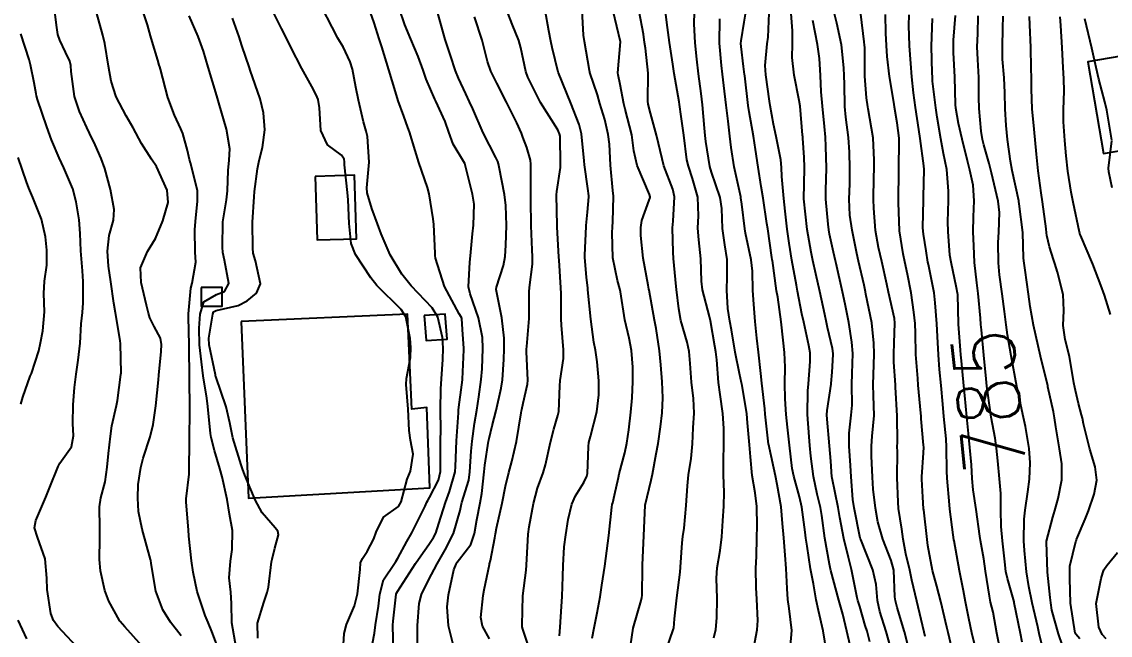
# Model space of a CAD drawing. Header units: metres. Extents: x 318500 to 325275, y 7408834 to 7428799.
# Drawn here: x 323266 to 323336.6, y 7421304.6 to 7421344.4 of the extents above; entities that cross this region are included whole.
import ezdxf
from ezdxf.enums import TextEntityAlignment as Align

# ---------------------------------------------------------------- set-up
doc = ezdxf.new("R2010")
doc.units = ezdxf.units.M
doc.header["$MEASUREMENT"] = 0
for name, color, linetype in [('Cotas', 45, 'Continuous'), ('Curvas de Nivel 1m', 11, 'Continuous'), ('Curvas de Nivel 5m', 15, 'Continuous'), ('Edificações', 30, 'Continuous'), ('Vias Primárias', 230, 'Continuous')]:
    doc.layers.add(name, color=color, linetype=linetype)
doc.styles.add('Style-STANDARD', font='STANDARD.shx')

msp = doc.modelspace()

# ---------------------------------------------------------------- linework, layer by layer
at = {"layer": 'Curvas de Nivel 1m', "flags": 128}
for points, elevation in [([(323274.141, 7421303.441), (323272.665, 7421305.107), (323272.354, 7421305.46), (323272.341, 7421305.481), (323272.321, 7421305.519), (323271.626, 7421306.77), (323271.37, 7421307.48), (323271.091, 7421308.75), (323271.017, 7421309.484), (323271.034, 7421310.839), (323271.03, 7421311.484), (323271.006, 7421312.892), (323271.095, 7421313.483), (323271.394, 7421314.522), (323271.519, 7421315.479), (323271.591, 7421316.351), (323271.728, 7421317.478), (323271.817, 7421318.146), (323272.117, 7421319.474), (323272.186, 7421319.792), (323272.407, 7421321.471), (323272.416, 7421321.587), (323272.381, 7421323.472), (323272.36, 7421323.674), (323272.043, 7421325.475), (323271.952, 7421326.114), (323271.754, 7421327.479), (323271.602, 7421328.504), (323271.526, 7421329.481), (323271.64, 7421330.49), (323271.924, 7421331.477), (323271.97, 7421332.177), (323271.72, 7421333.48), (323271.358, 7421334.836), (323271.132, 7421335.486), (323270.729, 7421336.371), (323270.369, 7421337.128), (323270.202, 7421337.498), (323269.725, 7421338.536), (323269.387, 7421339.511), (323269.175, 7421341.133), (323269.147, 7421341.515), (323269.084, 7421341.797), (323268.809, 7421342.387), (323268.441, 7421343.152), (323268.319, 7421343.528), (323268.23, 7421344.128), (323268.052, 7421345.532)], 757), ([(323278.845, 7421303.382), (323278.311, 7421304.82), (323278.074, 7421305.392), (323277.879, 7421305.84), (323277.357, 7421307.4), (323277.094, 7421308.667), (323276.989, 7421309.404), (323276.806, 7421310.994), (323276.779, 7421311.406), (323276.638, 7421313.188), (323276.642, 7421313.408), (323276.828, 7421315.022), (323276.841, 7421315.406), (323276.854, 7421317.027), (323276.856, 7421317.406), (323276.88, 7421319.023), (323276.883, 7421319.406), (323276.859, 7421321.072), (323276.855, 7421321.407), (323276.835, 7421323.128), (323276.828, 7421323.407), (323276.797, 7421325.188), (323276.796, 7421325.408), (323276.941, 7421327.07), (323277.035, 7421327.406), (323277.272, 7421328.762), (323277.216, 7421329.404), (323277.203, 7421330.856), (323277.234, 7421331.404), (323277.371, 7421332.712), (323277.371, 7421333.403), (323276.917, 7421335.208), (323276.858, 7421335.409), (323276.726, 7421335.997), (323276.424, 7421337.101), (323276.297, 7421337.417), (323275.877, 7421338.299), (323275.452, 7421339.43), (323274.964, 7421341.271), (323274.922, 7421341.438), (323274.896, 7421341.533), (323274.804, 7421341.852), (323274.434, 7421343.063), (323274.326, 7421343.447), (323274.13, 7421344.151), (323273.703, 7421345.457)], 759), ([(323276.307, 7421304.532), (323275.628, 7421305.42), (323275.116, 7421306.216), (323274.679, 7421307.435), (323274.367, 7421309.218), (323274.336, 7421309.441), (323274.328, 7421309.484), (323273.779, 7421311.449), (323273.548, 7421312.59), (323273.496, 7421313.454), (323273.533, 7421314.354), (323273.691, 7421315.451), (323273.856, 7421316.052), (323274.3, 7421317.443), (323274.488, 7421318.225), (323274.673, 7421319.437), (323274.839, 7421321.121), (323274.864, 7421321.435), (323275.022, 7421322.964), (323275.045, 7421323.433), (323274.967, 7421323.837), (323274.572, 7421324.594), (323274.287, 7421325.155), (323274.193, 7421325.446), (323274.061, 7421325.974), (323273.72, 7421327.453), (323273.685, 7421328.393), (323274.133, 7421329.448), (323274.649, 7421330.292), (323275.135, 7421331.433), (323275.467, 7421332.639), (323275.413, 7421333.429), (323274.713, 7421334.972), (323274.393, 7421335.445), (323273.73, 7421336.455), (323273.19, 7421337.463), (323272.752, 7421338.245), (323272.087, 7421339.477), (323271.773, 7421340.492), (323271.606, 7421341.482), (323271.365, 7421342.934), (323271.238, 7421343.486), (323270.841, 7421344.877)], 758), ([(323286.809, 7421303.272), (323286.894, 7421304.689), (323287.05, 7421305.269), (323287.552, 7421306.481), (323287.759, 7421307.259), (323287.933, 7421308.826), (323287.951, 7421309.256), (323288.076, 7421309.553), (323288.381, 7421309.991), (323288.809, 7421310.831), (323288.963, 7421311.244), (323289.431, 7421312.218), (323290.417, 7421312.914), (323290.579, 7421313.228), (323290.971, 7421314.693), (323291.203, 7421315.219), (323291.367, 7421316.316), (323291.186, 7421317.219), (323291.101, 7421317.836), (323291.031, 7421319.222), (323290.916, 7421320.832), (323290.928, 7421321.224), (323291.183, 7421322.588), (323291.216, 7421323.22), (323291.164, 7421323.82), (323290.898, 7421325.225), (323290.587, 7421325.684), (323289.004, 7421327.246), (323288.617, 7421327.738), (323287.628, 7421329.265), (323287.342, 7421329.965), (323287.214, 7421331.272), (323287.158, 7421332.798), (323287.11, 7421333.274), (323286.919, 7421335.075), (323286.911, 7421335.277), (323286.89, 7421335.445), (323286.724, 7421335.697), (323285.802, 7421336.366), (323285.382, 7421337.3), (323285.298, 7421338.766), (323285.203, 7421339.304), (323285.082, 7421339.612), (323284.783, 7421340.164), (323284.139, 7421341.317), (323283.439, 7421342.699), (323283.122, 7421343.327), (323282.829, 7421343.923), (323282.109, 7421345.341)], 762), ([(323288.57, 7421303.247), (323288.848, 7421304.709), (323288.926, 7421305.244), (323289.118, 7421306.456), (323289.213, 7421307.241), (323289.438, 7421308.155), (323290.154, 7421309.232), (323290.249, 7421309.354), (323290.375, 7421309.569), (323290.963, 7421310.65), (323291.285, 7421311.217), (323292.148, 7421312.934), (323292.254, 7421313.202), (323292.31, 7421313.314), (323292.424, 7421313.494), (323293.001, 7421314.632), (323293.128, 7421315.19), (323293.135, 7421316.525), (323293.146, 7421317.19), (323293.164, 7421317.867), (323293.144, 7421319.19), (323293.153, 7421320.558), (323293.197, 7421321.19), (323293.294, 7421322.444), (323293.312, 7421323.189), (323293.262, 7421323.885), (323292.958, 7421325.194), (323292.589, 7421325.81), (323291.239, 7421327.221), (323290.621, 7421327.982), (323289.883, 7421329.238), (323289.291, 7421330.606), (323289.054, 7421331.246), (323288.675, 7421332.244), (323288.38, 7421333.255), (323288.36, 7421333.59), (323288.512, 7421335.253), (323288.396, 7421336.915), (323288.316, 7421337.256), (323288.153, 7421337.855), (323287.812, 7421339.264), (323287.635, 7421340.12), (323287.424, 7421341.271), (323287.288, 7421341.756), (323286.815, 7421342.734), (323286.609, 7421343.074), (323286.487, 7421343.285), (323286.113, 7421344.009), (323285.448, 7421345.301)], 763), ([(323290.092, 7421303.433), (323290.053, 7421305.233), (323290.065, 7421305.49), (323290.255, 7421307.231), (323290.274, 7421307.297), (323290.343, 7421307.411), (323291.521, 7421309.213), (323291.857, 7421309.729), (323292.389, 7421310.457), (323292.694, 7421310.897), (323292.837, 7421311.193), (323293.026, 7421311.811), (323293.469, 7421313.184), (323293.722, 7421313.89), (323294.085, 7421315.175), (323294.122, 7421315.507), (323294.182, 7421317.174), (323294.307, 7421318.982), (323294.313, 7421319.173), (323294.321, 7421319.354), (323294.524, 7421320.797), (323294.573, 7421321.126), (323294.576, 7421321.17), (323294.655, 7421323.072), (323294.652, 7421323.169), (323294.572, 7421324.394), (323294.516, 7421325.108), (323294.496, 7421325.171), (323294.356, 7421325.401), (323293.397, 7421327.188), (323292.817, 7421329.018), (323292.798, 7421329.198), (323292.797, 7421329.353), (323292.701, 7421331.199), (323292.666, 7421331.572), (323292.411, 7421333.204), (323292.302, 7421333.6), (323291.74, 7421335.215), (323291.503, 7421335.993), (323291.128, 7421337.224), (323291.023, 7421337.504), (323290.755, 7421338.22), (323290.4, 7421339.234), (323290.214, 7421339.8), (323289.791, 7421341.24), (323289.341, 7421342.719), (323289.17, 7421343.246), (323288.836, 7421344.292), (323288.499, 7421345.255)], 764), ([(323294.109, 7421303.356), (323293.656, 7421305.18), (323293.566, 7421306.416), (323293.65, 7421307.18), (323294.007, 7421308.818), (323294.151, 7421309.173), (323294.23, 7421309.314), (323294.375, 7421309.512), (323295.097, 7421310.456), (323295.344, 7421311.161), (323295.506, 7421312.062), (323295.719, 7421313.157), (323295.826, 7421313.759), (323295.978, 7421315.155), (323296.023, 7421315.588), (323296.262, 7421317.152), (323296.296, 7421317.338), (323296.49, 7421318.157), (323296.751, 7421319.146), (323297.083, 7421320.581), (323297.168, 7421321.14), (323297.247, 7421322.442), (323297.265, 7421323.139), (323297.261, 7421323.834), (323297.115, 7421325.142), (323296.76, 7421326.995), (323296.768, 7421327.148), (323297.232, 7421328.54), (323297.33, 7421329.14), (323297.378, 7421329.87), (323297.43, 7421331.138), (323297.372, 7421332.447), (323297.281, 7421333.141), (323296.94, 7421334.923), (323296.901, 7421335.147), (323296.858, 7421335.284), (323296.724, 7421335.548), (323295.908, 7421337.158), (323295.232, 7421338.696), (323295.027, 7421339.167), (323294.778, 7421339.688), (323294.301, 7421340.686), (323294.113, 7421341.18), (323293.783, 7421342.158), (323293.442, 7421343.191), (323292.908, 7421345.14)], 766), ([(323299.106, 7421303.108), (323298.473, 7421304.962), (323298.429, 7421305.118), (323298.428, 7421305.225), (323298.477, 7421307.118), (323298.689, 7421308.791), (323298.726, 7421309.115), (323298.805, 7421310.703), (323298.826, 7421311.114), (323298.881, 7421311.589), (323299.167, 7421313.109), (323299.432, 7421314.108), (323299.793, 7421315.1), (323299.946, 7421315.609), (323300.278, 7421317.093), (323300.488, 7421317.93), (323300.758, 7421318.827), (323300.809, 7421319.087), (323300.875, 7421320.736), (323300.912, 7421321.086), (323301.124, 7421322.512), (323301.12, 7421323.084), (323300.99, 7421324.672), (323300.973, 7421325.086), (323300.957, 7421326.735), (323300.944, 7421327.087), (323300.837, 7421328.888), (323300.826, 7421329.088), (323300.699, 7421331.05), (323300.698, 7421331.09), (323300.676, 7421332.161), (323300.659, 7421333.09), (323300.66, 7421333.121), (323300.694, 7421333.352), (323300.914, 7421334.891), (323300.921, 7421335.088), (323300.894, 7421336.933), (323300.867, 7421337.089), (323300.744, 7421337.344), (323299.621, 7421339.107), (323298.795, 7421340.764), (323298.674, 7421341.122), (323298.346, 7421342.658), (323298.212, 7421343.129), (323297.78, 7421344.191), (323297.428, 7421345.141)], 768), ([(323300.862, 7421304.535), (323300.893, 7421305.084), (323300.981, 7421306.436), (323301.025, 7421307.083), (323301.074, 7421308.368), (323301.089, 7421309.083), (323301.164, 7421310.306), (323301.265, 7421311.081), (323301.419, 7421312.071), (323301.649, 7421313.078), (323301.903, 7421313.6), (323302.441, 7421314.474), (323302.635, 7421314.879), (323302.674, 7421315.067), (323302.734, 7421316.808), (323302.767, 7421317.066), (323302.875, 7421317.455), (323303.271, 7421319.058), (323303.414, 7421320.159), (323303.407, 7421321.057), (323303.301, 7421322.307), (323303.186, 7421323.061), (323303.082, 7421323.579), (323302.882, 7421325.065), (323302.701, 7421326.976), (323302.692, 7421327.069), (323302.621, 7421327.784), (323302.509, 7421329.071), (323302.505, 7421329.207), (323302.581, 7421331.071), (323302.585, 7421331.147), (323302.674, 7421332.014), (323302.766, 7421332.992), (323302.765, 7421333.069), (323302.697, 7421333.533), (323302.472, 7421335.072), (323302.454, 7421335.341), (323302.288, 7421337.075), (323302.127, 7421337.698), (323301.59, 7421339.082), (323300.799, 7421341.044), (323300.783, 7421341.09), (323300.393, 7421342.673), (323300.296, 7421343.098), (323300.172, 7421343.757), (323299.938, 7421345.104)], 769), ([(323305.462, 7421303.864), (323305.638, 7421305.02), (323306.147, 7421306.822), (323306.198, 7421307.012), (323306.212, 7421307.141), (323306.234, 7421309.012), (323306.24, 7421309.144), (323306.33, 7421311.011), (323306.42, 7421313.01), (323306.816, 7421314.634), (323306.89, 7421315.006), (323307.138, 7421316.335), (323307.26, 7421317.002), (323307.418, 7421318.074), (323307.515, 7421319), (323307.557, 7421319.957), (323307.526, 7421321), (323307.436, 7421322.112), (323307.343, 7421323.002), (323307.128, 7421324.451), (323307.022, 7421325.006), (323306.67, 7421326.948), (323306.662, 7421327.009), (323306.614, 7421327.267), (323306.294, 7421329.015), (323306.136, 7421330.499), (323306.134, 7421331.018), (323306.21, 7421331.474), (323306.687, 7421332.78), (323306.748, 7421332.951), (323306.744, 7421333.009), (323306.692, 7421333.147), (323305.897, 7421335.022), (323305.687, 7421335.983), (323305.542, 7421337.028), (323305.126, 7421338.673), (323305.034, 7421339.036), (323304.789, 7421340.274), (323304.66, 7421340.904), (323304.65, 7421341.042), (323304.82, 7421343.04), (323304.335, 7421345.048)], 771), ([(323307.761, 7421303.533), (323308.263, 7421304.991), (323308.272, 7421305.038), (323308.326, 7421305.625), (323308.472, 7421306.988), (323308.683, 7421308.667), (323308.711, 7421308.985), (323308.809, 7421310.569), (323308.865, 7421310.983), (323308.945, 7421311.521), (323309.083, 7421312.98), (323309.161, 7421314.257), (323309.238, 7421314.978), (323309.402, 7421316.04), (323309.483, 7421316.975), (323309.54, 7421318.024), (323309.592, 7421318.974), (323309.559, 7421319.93), (323309.433, 7421320.976), (323309.335, 7421322.191), (323309.276, 7421322.979), (323309.15, 7421323.566), (323308.731, 7421324.988), (323308.591, 7421325.732), (323308.446, 7421326.992), (323308.424, 7421327.181), (323308.265, 7421328.994), (323308.23, 7421329.408), (323308.196, 7421330.995), (323308.234, 7421331.427), (323308.324, 7421332.994), (323308.202, 7421333.491), (323307.621, 7421335.001), (323307.278, 7421336.461), (323307.162, 7421337.006), (323306.761, 7421338.43), (323306.605, 7421339.012), (323306.585, 7421339.201), (323306.621, 7421341.013), (323306.431, 7421342.631), (323306.382, 7421343.017), (323306.309, 7421343.537), (323306.018, 7421345.022)], 772), ([(323310.861, 7421304.402), (323311.004, 7421304.95), (323311.075, 7421305.696), (323311.078, 7421306.949), (323311.04, 7421308.27), (323311.079, 7421308.949), (323311.278, 7421310.056), (323311.397, 7421310.945), (323311.455, 7421311.989), (323311.513, 7421312.944), (323311.534, 7421313.843), (323311.503, 7421314.944), (323311.509, 7421315.9), (323311.529, 7421316.944), (323311.517, 7421317.971), (323311.461, 7421318.946), (323311.277, 7421320.19), (323311.168, 7421320.95), (323311.067, 7421322.438), (323311.003, 7421322.953), (323310.934, 7421323.324), (323310.647, 7421324.959), (323310.584, 7421325.246), (323310.128, 7421326.967), (323310.064, 7421327.523), (323310.025, 7421328.969), (323309.889, 7421330.208), (323309.843, 7421330.972), (323309.885, 7421331.758), (323309.828, 7421332.973), (323309.496, 7421334.19), (323309.218, 7421334.983), (323309.128, 7421335.388), (323308.931, 7421336.987), (323308.758, 7421338.215), (323308.642, 7421338.991), (323308.615, 7421339.149), (323308.304, 7421340.995), (323308.207, 7421341.595), (323308.003, 7421342.998), (323307.864, 7421343.97), (323307.729, 7421345.001)], 773), ([(323313.456, 7421303.766), (323313.689, 7421304.916), (323313.726, 7421305.516), (323313.664, 7421306.917), (323313.622, 7421307.646), (323313.598, 7421308.918), (323313.629, 7421309.67), (323313.671, 7421310.917), (323313.676, 7421311.649), (323313.664, 7421312.918), (323313.55, 7421313.802), (323313.369, 7421314.921), (323313.251, 7421316.14), (323313.18, 7421316.923), (323313.065, 7421318.354), (323313.002, 7421318.925), (323312.702, 7421320.754), (323312.668, 7421320.929), (323312.539, 7421321.546), (323312.26, 7421322.935), (323312.014, 7421324.378), (323311.913, 7421324.94), (323311.778, 7421325.756), (323311.715, 7421326.943), (323311.747, 7421327.819), (323311.732, 7421328.944), (323311.58, 7421329.877), (323311.431, 7421330.948), (323311.391, 7421332.238), (323311.277, 7421332.951), (323310.715, 7421334.597), (323310.608, 7421334.962), (323310.359, 7421336.588), (323310.313, 7421336.966), (323310.262, 7421337.452), (323310.136, 7421338.97), (323310.052, 7421339.7), (323309.883, 7421340.974), (323309.763, 7421341.929), (323309.65, 7421342.978), (323309.59, 7421344.228), (323309.623, 7421344.978)], 774), ([(323318.29, 7421302.85), (323317.963, 7421304.855), (323317.654, 7421306.181), (323317.512, 7421306.862), (323317.328, 7421307.893), (323317.139, 7421308.868), (323316.921, 7421310.343), (323316.845, 7421310.873), (323316.794, 7421311.264), (323316.58, 7421312.878), (323316.43, 7421313.543), (323316.057, 7421314.886), (323315.958, 7421315.387), (323315.783, 7421316.89), (323315.653, 7421318.054), (323315.565, 7421318.894), (323315.5, 7421319.91), (323315.488, 7421320.896), (323315.497, 7421321.945), (323315.464, 7421322.896), (323315.378, 7421323.708), (323315.235, 7421324.9), (323315.014, 7421326.494), (323314.948, 7421326.905), (323314.673, 7421328.876), (323314.665, 7421328.91), (323314.664, 7421328.933), (323314.642, 7421329.072), (323314.367, 7421330.913), (323314.316, 7421331.263), (323314.073, 7421332.916), (323313.944, 7421333.674), (323313.747, 7421334.92), (323313.58, 7421336.073), (323313.445, 7421336.923), (323313.172, 7421338.518), (323313.108, 7421338.927), (323312.88, 7421340.848), (323312.869, 7421340.929), (323312.805, 7421341.451), (323312.642, 7421342.756), (323312.625, 7421342.933), (323312.636, 7421343.12), (323312.841, 7421344.327), (323312.933, 7421344.855)], 776), ([(323319.866, 7421303.265), (323319.501, 7421304.838), (323319.23, 7421305.942), (323318.99, 7421306.844), (323318.461, 7421308.757), (323318.439, 7421308.849), (323318.375, 7421309.173), (323318.083, 7421310.855), (323317.88, 7421312.324), (323317.791, 7421312.859), (323317.582, 7421313.713), (323317.33, 7421314.867), (323317.165, 7421316.174), (323317.107, 7421316.871), (323317.053, 7421317.439), (323316.957, 7421318.873), (323316.978, 7421320.418), (323317.011, 7421320.873), (323317.114, 7421322.31), (323317.112, 7421322.872), (323317.043, 7421323.351), (323316.702, 7421324.878), (323316.588, 7421325.417), (323316.307, 7421326.885), (323316.239, 7421327.263), (323315.941, 7421328.89), (323315.749, 7421329.992), (323315.627, 7421330.895), (323315.504, 7421332.072), (323315.422, 7421332.899), (323315.289, 7421334.324), (323315.261, 7421334.902), (323315.217, 7421335.394), (323314.922, 7421336.907), (323314.752, 7421337.712), (323314.523, 7421338.912), (323314.474, 7421339.213), (323314.235, 7421340.916), (323314.204, 7421341.518), (323314.339, 7421342.915), (323314.386, 7421343.358), (323314.463, 7421344.916)], 777), ([(323320.997, 7421304.132), (323320.81, 7421304.823), (323320.699, 7421305.198), (323320.336, 7421306.428), (323320.219, 7421306.831), (323320.178, 7421306.996), (323319.795, 7421308.836), (323319.606, 7421309.613), (323319.296, 7421310.841), (323319.05, 7421312.207), (323318.937, 7421312.845), (323318.553, 7421314.745), (323318.536, 7421314.849), (323318.465, 7421315.85), (323318.386, 7421316.851), (323318.228, 7421318.584), (323318.211, 7421318.854), (323318.225, 7421319.133), (323318.485, 7421320.851), (323318.491, 7421320.891), (323318.542, 7421321.625), (323318.623, 7421322.785), (323318.618, 7421322.849), (323318.563, 7421323.154), (323318.253, 7421324.532), (323318.18, 7421324.856), (323318.067, 7421325.379), (323317.742, 7421326.863), (323317.491, 7421328.003), (323317.3, 7421328.87), (323317.182, 7421329.408), (323316.922, 7421330.876), (323316.703, 7421332.866), (323316.76, 7421334.839), (323316.762, 7421334.879), (323316.76, 7421334.919), (323316.727, 7421335.547), (323316.651, 7421336.793), (323316.639, 7421336.882), (323316.619, 7421337.005), (323316.47, 7421338.885), (323316.416, 7421339.244), (323316.079, 7421340.891), (323315.948, 7421342.03), (323315.971, 7421342.893), (323315.967, 7421343.759), (323315.879, 7421344.895)], 778), ([(323324.59, 7421304.493), (323324.519, 7421304.768), (323324.332, 7421305.581), (323324.038, 7421306.775), (323323.726, 7421308.142), (323323.592, 7421308.782), (323323.333, 7421309.839), (323323.149, 7421310.789), (323323.066, 7421311.446), (323322.862, 7421312.793), (323322.823, 7421313.192), (323322.776, 7421314.795), (323322.777, 7421316.494), (323322.776, 7421316.796), (323322.779, 7421317.091), (323322.776, 7421318.796), (323322.662, 7421320.664), (323322.649, 7421320.798), (323322.552, 7421322.277), (323322.54, 7421322.8), (323322.567, 7421323.539), (323322.613, 7421324.8), (323322.585, 7421325.106), (323322.207, 7421326.806), (323322.09, 7421327.335), (323321.761, 7421328.813), (323321.557, 7421329.724), (323321.363, 7421330.819), (323321.245, 7421332.258), (323321.238, 7421332.822), (323321.261, 7421334.273), (323321.269, 7421334.822), (323321.278, 7421335.375), (323321.203, 7421336.823), (323320.881, 7421338.716), (323320.856, 7421338.829), (323320.779, 7421339.426), (323320.674, 7421340.832), (323320.664, 7421342.678), (323320.653, 7421342.833), (323320.617, 7421343.04), (323320.408, 7421344.837)], 781), ([(323326.305, 7421303.724), (323326.069, 7421304.753), (323325.99, 7421305.088), (323325.601, 7421306.757), (323325.341, 7421307.741), (323325.067, 7421308.763), (323324.766, 7421310.394), (323324.719, 7421310.767), (323324.488, 7421312.711), (323324.484, 7421312.769), (323324.437, 7421313.517), (323324.373, 7421314.696), (323324.37, 7421314.771), (323324.373, 7421314.85), (323324.475, 7421316.403), (323324.492, 7421316.757), (323324.481, 7421316.893), (323324.324, 7421318.598), (323324.314, 7421318.773), (323324.302, 7421318.974), (323324.134, 7421320.776), (323324.097, 7421321.216), (323323.985, 7421322.779), (323323.957, 7421324.162), (323323.935, 7421324.78), (323323.857, 7421325.515), (323323.669, 7421326.784), (323323.441, 7421327.974), (323323.267, 7421328.791), (323323.162, 7421329.309), (323322.925, 7421330.796), (323322.848, 7421332.637), (323322.852, 7421332.798), (323322.878, 7421334.638), (323322.883, 7421334.798), (323322.902, 7421336.634), (323322.894, 7421336.798), (323322.755, 7421337.793), (323322.596, 7421338.803), (323322.565, 7421339.011), (323322.271, 7421340.808), (323322.109, 7421342.106), (323322.064, 7421342.811), (323322.027, 7421343.617), (323322.005, 7421344.813)], 782), ([(323328.04, 7421302.978), (323327.615, 7421304.731), (323327.408, 7421305.66), (323327.207, 7421306.737), (323327.07, 7421307.452), (323326.805, 7421308.743), (323326.462, 7421310.686), (323326.452, 7421310.749), (323326.405, 7421311.083), (323326.186, 7421312.752), (323326.156, 7421313.03), (323326.012, 7421314.754), (323325.996, 7421315.215), (323325.973, 7421316.755), (323325.939, 7421317.302), (323325.804, 7421318.757), (323325.727, 7421319.543), (323325.611, 7421320.759), (323325.512, 7421321.794), (323325.442, 7421322.761), (323325.385, 7421323.948), (323325.334, 7421324.762), (323325.23, 7421326.134), (323325.156, 7421326.765), (323324.795, 7421328.611), (323324.762, 7421328.769), (323324.647, 7421329.5), (323324.47, 7421330.585), (323324.448, 7421330.773), (323324.436, 7421331.001), (323324.465, 7421332.782), (323324.467, 7421333.009), (323324.507, 7421334.782), (323324.496, 7421335.009), (323324.264, 7421336.785), (323324.179, 7421337.355), (323323.96, 7421338.788), (323323.833, 7421339.741), (323323.725, 7421340.791), (323323.651, 7421341.635), (323323.558, 7421342.793), (323323.526, 7421344.107), (323323.549, 7421344.793)], 783), ([(323332.3, 7421303.346), (323331.984, 7421304.673), (323331.886, 7421305.115), (323331.531, 7421306.678), (323331.302, 7421307.739), (323331.155, 7421308.682), (323331.018, 7421310.056), (323330.99, 7421310.684), (323331.005, 7421312.1), (323331.063, 7421312.684), (323331.248, 7421313.876), (323331.343, 7421314.681), (323331.389, 7421315.758), (323331.322, 7421316.682), (323331.087, 7421318.099), (323330.964, 7421318.685), (323330.53, 7421320.69), (323330.172, 7421322.696), (323329.934, 7421324.06), (323329.846, 7421324.701), (323329.734, 7421325.562), (323329.569, 7421326.71), (323329.395, 7421327.946), (323329.331, 7421328.713), (323329.327, 7421330.04), (323329.364, 7421330.713), (323329.402, 7421331.989), (323329.312, 7421332.714), (323328.886, 7421334.55), (323328.842, 7421334.719), (323328.724, 7421335.161), (323328.391, 7421336.38), (323328.304, 7421336.727), (323328.212, 7421337.264), (323328.084, 7421338.73), (323328.074, 7421339.437), (323328.073, 7421340.731), (323327.995, 7421341.915), (323327.958, 7421342.733), (323327.992, 7421343.573), (323328.024, 7421344.732)], 786), ([(323333.729, 7421303.218), (323333.232, 7421304.656), (323332.807, 7421306.199), (323332.733, 7421306.664), (323332.697, 7421307.008), (323332.529, 7421308.668), (323332.452, 7421310.616), (323332.455, 7421310.669), (323332.866, 7421312.221), (323332.995, 7421312.662), (323333.218, 7421313.439), (323333.455, 7421314.655), (323333.442, 7421315.679), (323333.296, 7421316.658), (323333.07, 7421318.093), (323332.982, 7421318.663), (323332.903, 7421319.053), (323332.547, 7421320.67), (323332.531, 7421320.744), (323332.062, 7421322.675), (323331.912, 7421323.331), (323331.617, 7421324.68), (323331.4, 7421325.886), (323331.292, 7421326.69), (323331.077, 7421328.25), (323330.999, 7421328.695), (323330.971, 7421329.023), (323330.923, 7421330.696), (323330.688, 7421332.553), (323330.661, 7421332.7), (323330.653, 7421332.738), (323330.236, 7421334.705), (323330.117, 7421335.315), (323329.927, 7421336.708), (323329.836, 7421337.627), (323329.762, 7421338.71), (323329.744, 7421339.752), (323329.699, 7421340.711), (323329.605, 7421341.92), (323329.592, 7421342.712), (323329.623, 7421343.927), (323329.651, 7421344.712)], 787), ([(323334.616, 7421304.336), (323334.35, 7421304.64), (323334.321, 7421304.704), (323334.008, 7421306.645), (323333.963, 7421308.243), (323333.957, 7421308.646), (323333.976, 7421309.046), (323334.362, 7421310.641), (323334.369, 7421310.672), (323334.402, 7421310.772), (323334.961, 7421312.093), (323335.178, 7421312.629), (323335.538, 7421313.721), (323335.711, 7421314.621), (323335.605, 7421315.48), (323335.259, 7421316.628), (323334.855, 7421318.285), (323334.786, 7421318.636), (323334.732, 7421318.858), (323334.52, 7421319.592), (323334.33, 7421320.445), (323334.286, 7421320.644), (323334.232, 7421320.947), (323333.941, 7421322.649), (323333.662, 7421323.74), (323333.534, 7421324.656), (323333.576, 7421325.636), (323333.527, 7421326.656), (323333.176, 7421328.118), (323332.998, 7421328.665), (323332.91, 7421328.933), (323332.651, 7421329.766), (323332.47, 7421330.485), (323332.446, 7421330.673), (323332.423, 7421330.914), (323332.194, 7421332.677), (323332.108, 7421333.269), (323331.922, 7421334.682), (323331.809, 7421335.762), (323331.713, 7421336.685), (323331.604, 7421337.841), (323331.534, 7421338.689), (323331.482, 7421339.997), (323331.478, 7421340.69), (323331.468, 7421341.351), (323331.427, 7421342.691), (323331.374, 7421344.16), (323331.35, 7421344.692)], 788), ([(323281.277, 7421304.373), (323281.271, 7421305.346), (323281.681, 7421306.688), (323281.904, 7421307.337), (323281.985, 7421307.696), (323282.18, 7421309.333), (323282.207, 7421309.498), (323282.383, 7421310.218), (323282.634, 7421311.09), (323282.582, 7421311.328), (323282.402, 7421311.538), (323281.567, 7421312.498), (323281.115, 7421313.35), (323280.444, 7421314.955), (323280.291, 7421315.362), (323280.207, 7421315.611), (323279.659, 7421317.372), (323279.464, 7421318.349), (323279.241, 7421319.379), (323278.566, 7421321.353), (323278.55, 7421321.39), (323278.531, 7421321.464), (323278.135, 7421323.394), (323278.119, 7421323.84), (323278.365, 7421325.392), (323278.422, 7421325.552), (323278.584, 7421325.634), (323280.013, 7421325.945), (323280.593, 7421326.259), (323281.199, 7421326.753), (323281.466, 7421327.347), (323281.133, 7421328.852), (323280.989, 7421329.355), (323280.954, 7421329.666), (323280.95, 7421331.356), (323281.049, 7421332.99), (323281.077, 7421333.354), (323281.259, 7421334.805), (323281.365, 7421335.35), (323281.586, 7421336.205), (323281.752, 7421337.345), (323281.664, 7421338.439), (323281.444, 7421339.35), (323280.798, 7421341.215), (323280.746, 7421341.361), (323280.26, 7421342.814), (323280.074, 7421343.371), (323279.635, 7421344.582)], 761), ([(323296.308, 7421304.333), (323295.854, 7421305.155), (323295.758, 7421305.723), (323295.915, 7421307.154), (323295.977, 7421307.522), (323296.317, 7421309.151), (323296.325, 7421309.196), (323296.374, 7421309.423), (323296.661, 7421310.881), (323296.707, 7421311.145), (323296.773, 7421311.514), (323297.129, 7421313.139), (323297.347, 7421314.226), (323297.567, 7421315.133), (323297.765, 7421315.826), (323298.059, 7421317.126), (323298.371, 7421318.994), (323298.401, 7421319.121), (323298.418, 7421319.204), (323298.508, 7421319.621), (323298.793, 7421320.849), (323298.814, 7421321.116), (323298.727, 7421322.948), (323298.727, 7421323.117), (323298.742, 7421323.298), (323298.886, 7421325.115), (323298.893, 7421326.828), (323298.909, 7421327.116), (323299.108, 7421328.638), (323299.118, 7421329.113), (323299.089, 7421329.558), (323299.018, 7421331.115), (323299.003, 7421332.797), (323299.004, 7421333.115), (323298.991, 7421334.841), (323299, 7421335.116), (323298.979, 7421335.372), (323298.731, 7421336.195), (323298.49, 7421336.876), (323298.391, 7421337.125), (323298.084, 7421337.796), (323297.423, 7421339.14), (323296.788, 7421340.366), (323296.402, 7421341.154), (323296.188, 7421341.775), (323295.835, 7421343.16), (323295.345, 7421344.662)], 767), ([(323322.306, 7421303.893), (323322.049, 7421304.804), (323321.634, 7421306.105), (323321.485, 7421306.813), (323321.395, 7421307.854), (323321.182, 7421308.818), (323320.399, 7421310.774), (323320.378, 7421310.83), (323320.374, 7421310.856), (323319.975, 7421312.834), (323319.888, 7421313.375), (323319.777, 7421314.837), (323319.732, 7421315.567), (323319.654, 7421316.838), (323319.646, 7421317.681), (323319.79, 7421318.837), (323319.847, 7421319.499), (323319.825, 7421320.837), (323319.841, 7421321.536), (323319.88, 7421322.837), (323319.822, 7421323.583), (323319.631, 7421324.839), (323319.401, 7421326.039), (323319.221, 7421326.844), (323318.811, 7421328.674), (323318.773, 7421328.849), (323318.646, 7421329.407), (323318.384, 7421330.58), (323318.333, 7421330.855), (323318.286, 7421331.235), (323318.134, 7421332.858), (323318.128, 7421333.429), (323318.182, 7421334.858), (323318.137, 7421336.262), (323318.107, 7421336.859), (323318.055, 7421337.556), (323317.917, 7421338.869), (323317.841, 7421339.812), (323317.799, 7421340.87), (323317.72, 7421341.962), (323317.595, 7421342.872), (323317.285, 7421344.434)], 779), ([(323329.475, 7421303.53), (323329.24, 7421304.706), (323328.986, 7421306.065), (323328.83, 7421306.713), (323328.746, 7421307.107), (323328.5, 7421308.718), (323328.382, 7421309.526), (323328.181, 7421310.723), (323328.139, 7421310.989), (323327.881, 7421312.728), (323327.701, 7421313.989), (323327.631, 7421314.732), (323327.579, 7421315.617), (323327.489, 7421316.735), (323327.396, 7421317.643), (323327.284, 7421318.738), (323327.154, 7421320.107), (323327.092, 7421320.742), (323326.937, 7421322.362), (323326.902, 7421322.745), (323326.871, 7421323.053), (323326.752, 7421324.747), (323326.695, 7421326.662), (323326.688, 7421326.749), (323326.615, 7421327.108), (323326.265, 7421328.754), (323326.193, 7421329.206), (323326.071, 7421330.756), (323326.059, 7421331.369), (323326.088, 7421332.759), (323326.091, 7421333.367), (323325.978, 7421334.761), (323325.782, 7421335.816), (323325.602, 7421336.767), (323325.365, 7421338.167), (323325.27, 7421338.772), (323325.065, 7421340.507), (323325.049, 7421340.776), (323325.037, 7421341.011), (323325, 7421342.777), (323325.06, 7421344.563)], 784), ([(323336.598, 7421325.374), (323336.207, 7421326.624), (323335.985, 7421327.261), (323335.465, 7421328.632), (323334.659, 7421330.516), (323334.624, 7421330.605), (323334.619, 7421330.641), (323334.6, 7421330.702), (323334.182, 7421332.648), (323334.056, 7421333.293), (323333.837, 7421334.653), (323333.732, 7421335.657), (323333.646, 7421336.656), (323333.557, 7421337.859), (323333.553, 7421338.658), (323333.599, 7421339.846), (323333.579, 7421340.658), (323333.534, 7421341.386), (323333.462, 7421342.66), (323333.39, 7421344.114), (323333.342, 7421344.663)], 789), ([(323269.843, 7421303.497), (323268.314, 7421305.129), (323268.031, 7421305.523), (323267.866, 7421305.983), (323267.627, 7421307.527), (323267.605, 7421308.274), (323267.488, 7421309.529), (323266.993, 7421310.931), (323266.789, 7421311.536), (323266.878, 7421312.009), (323267.524, 7421313.533), (323267.797, 7421314.162), (323268.33, 7421315.522), (323268.368, 7421315.605), (323268.453, 7421315.72), (323269.195, 7421316.783), (323269.324, 7421317.507), (323269.29, 7421318.31), (323269.303, 7421319.508), (323269.4, 7421320.624), (323269.507, 7421321.505), (323269.636, 7421322.411), (323269.753, 7421323.502), (323269.837, 7421324.765), (323269.912, 7421325.5), (323269.96, 7421326.128), (323269.966, 7421327.5), (323269.918, 7421328.203), (323269.807, 7421329.502), (323269.768, 7421330.62), (323269.696, 7421331.504), (323269.501, 7421332.684), (323269.287, 7421333.511), (323268.71, 7421334.883), (323268.394, 7421335.525), (323267.9, 7421336.701), (323267.608, 7421337.537), (323266.997, 7421339.316), (323266.926, 7421339.548), (323266.898, 7421339.674), (323266.778, 7421340.398), (323266.549, 7421341.552), (323266.448, 7421341.9), (323265.916, 7421343.559)], 756), ([(323336.316, 7421304.333), (323336.064, 7421304.614), (323335.849, 7421305.095), (323335.672, 7421306.62), (323336.006, 7421308.255), (323336.113, 7421308.614), (323336.184, 7421308.802), (323336.377, 7421309.094), (323337.05, 7421309.944)], 789)]:
    msp.add_lwpolyline(points, dxfattribs=dict(at, elevation=elevation))
at = {"layer": 'Curvas de Nivel 5m', "flags": 128}
for points, elevation in [([(323279.885, 7421303.777), (323279.607, 7421305.371), (323279.59, 7421306.628), (323279.541, 7421307.372), (323279.433, 7421308.295), (323279.511, 7421309.373), (323279.627, 7421310.126), (323279.641, 7421311.371), (323279.46, 7421312.423), (323279.291, 7421313.377), (323278.974, 7421314.85), (323278.815, 7421315.385), (323278.467, 7421316.54), (323278.256, 7421317.392), (323278.215, 7421317.661), (323278.045, 7421319.395), (323277.969, 7421319.934), (323277.747, 7421321.398), (323277.636, 7421322.307), (323277.505, 7421323.401), (323277.48, 7421324.492), (323277.544, 7421325.4), (323277.794, 7421326.196), (323278.599, 7421326.655), (323279.133, 7421326.851), (323279.411, 7421327.378), (323279.131, 7421328.884), (323279.017, 7421329.384), (323278.986, 7421329.728), (323279.011, 7421331.385), (323279.249, 7421332.814), (323279.319, 7421333.381), (323279.373, 7421334.717), (323279.438, 7421335.379), (323279.47, 7421336.121), (323279.249, 7421337.382), (323278.765, 7421339.086), (323278.672, 7421339.391), (323278.623, 7421339.541), (323278.07, 7421341.397), (323277.759, 7421342.452), (323277.42, 7421343.404), (323276.84, 7421344.738)], 760), ([(323291.654, 7421303.856), (323291.639, 7421305.21), (323291.755, 7421306.629), (323291.909, 7421307.206), (323292.354, 7421308.143), (323292.915, 7421309.192), (323293.452, 7421310.116), (323293.972, 7421311.176), (323294.415, 7421312.669), (323294.507, 7421313.081), (323294.532, 7421313.169), (323294.972, 7421314.634), (323295.051, 7421315.164), (323295.123, 7421316.51), (323295.187, 7421317.163), (323295.344, 7421318.309), (323295.487, 7421319.16), (323295.633, 7421320.039), (323295.786, 7421321.157), (323295.843, 7421321.854), (323295.881, 7421323.157), (323295.856, 7421323.868), (323295.61, 7421325.16), (323295.054, 7421326.715), (323294.945, 7421327.167), (323295.039, 7421328.761), (323295.082, 7421329.166), (323295.212, 7421330.607), (323295.275, 7421331.164), (323295.321, 7421332.523), (323295.211, 7421333.165), (323294.72, 7421335.17), (323293.967, 7421336.416), (323293.683, 7421337.186), (323293.443, 7421337.882), (323292.833, 7421339.199), (323292.816, 7421339.244), (323292.772, 7421339.332), (323292.212, 7421340.629), (323292.015, 7421341.212), (323291.696, 7421342.104), (323291.213, 7421343.224), (323290.834, 7421344.148), (323290.454, 7421345.234)], 765), ([(323302.982, 7421304.388), (323303.118, 7421305.058), (323303.305, 7421306.03), (323303.489, 7421307.053), (323303.595, 7421307.807), (323303.792, 7421309.049), (323303.875, 7421309.55), (323304.06, 7421311.045), (323304.251, 7421312.876), (323304.282, 7421313.042), (323304.31, 7421313.153), (323304.429, 7421313.659), (323304.678, 7421314.806), (323304.734, 7421315.036), (323305.093, 7421316.408), (323305.222, 7421317.029), (323305.349, 7421317.887), (323305.488, 7421319.025), (323305.571, 7421319.968), (323305.622, 7421321.024), (323305.618, 7421321.95), (323305.538, 7421323.025), (323305.384, 7421323.844), (323305.092, 7421325.032), (323304.81, 7421326.834), (323304.77, 7421327.038), (323304.618, 7421327.577), (323304.328, 7421329.045), (323304.283, 7421330.672), (323304.304, 7421331.045), (323304.323, 7421331.387), (323304.353, 7421333.045), (323304.329, 7421333.412), (323304.161, 7421335.048), (323304.092, 7421336.408), (323304.025, 7421337.051), (323303.792, 7421338.017), (323303.484, 7421339.059), (323303.322, 7421339.606), (323302.823, 7421341.07), (323302.819, 7421341.088), (323302.801, 7421341.19), (323302.476, 7421343.073), (323302.426, 7421343.474), (323302.331, 7421345.075)], 770), ([(323323.576, 7421303.506), (323323.242, 7421304.786), (323322.776, 7421306.361), (323322.654, 7421306.795), (323322.622, 7421307.065), (323322.54, 7421308.797), (323322.379, 7421309.423), (323321.825, 7421310.809), (323321.52, 7421311.922), (323321.35, 7421312.816), (323321.211, 7421314.046), (323321.171, 7421314.819), (323321.101, 7421316.19), (323321.097, 7421316.821), (323321.154, 7421317.487), (323321.271, 7421318.818), (323321.237, 7421320.101), (323321.213, 7421320.82), (323321.256, 7421322.113), (323321.269, 7421322.819), (323321.256, 7421323.509), (323321.116, 7421324.822), (323320.743, 7421326.693), (323320.717, 7421326.828), (323320.616, 7421327.262), (323320.265, 7421328.834), (323320.156, 7421329.324), (323319.838, 7421330.838), (323319.704, 7421331.81), (323319.66, 7421332.84), (323319.697, 7421333.848), (323319.704, 7421334.84), (323319.674, 7421335.897), (323319.619, 7421336.841), (323319.445, 7421338.165), (323319.369, 7421338.851), (323319.342, 7421340.302), (323319.329, 7421340.852), (323319.308, 7421341.355), (323319.157, 7421342.855), (323318.841, 7421344.261), (323318.693, 7421344.862)], 780), ([(323330.876, 7421304.12), (323330.769, 7421304.686), (323330.364, 7421306.676), (323330.35, 7421306.73), (323329.917, 7421308.248), (323329.826, 7421308.698), (323329.747, 7421309.332), (323329.589, 7421310.702), (323329.506, 7421311.611), (323329.486, 7421312.704), (323329.491, 7421313.754), (323329.415, 7421314.706), (323329.287, 7421315.888), (323329.215, 7421316.709), (323329.123, 7421317.344), (323328.871, 7421318.714), (323328.821, 7421319.031), (323328.591, 7421320.719), (323328.537, 7421321.207), (323328.392, 7421322.723), (323328.227, 7421324.376), (323328.203, 7421324.726), (323328.176, 7421325.136), (323328.024, 7421326.729), (323327.927, 7421327.424), (323327.787, 7421328.733), (323327.732, 7421329.815), (323327.704, 7421330.734), (323327.716, 7421331.693), (323327.756, 7421332.734), (323327.689, 7421333.751), (323327.487, 7421334.738), (323327.327, 7421335.342), (323326.976, 7421336.746), (323326.755, 7421337.75), (323326.567, 7421338.753), (323326.546, 7421338.981), (323326.509, 7421340.754), (323326.424, 7421342.364), (323326.41, 7421342.756), (323326.429, 7421343.153), (323326.559, 7421344.754)], 785), ([(323315.804, 7421303.381), (323315.942, 7421304.886), (323315.752, 7421306.307), (323315.675, 7421306.89), (323315.632, 7421307.61), (323315.554, 7421308.892), (323315.51, 7421309.766), (323315.407, 7421310.895), (323315.331, 7421311.818), (323315.24, 7421312.898), (323314.991, 7421314.353), (323314.863, 7421314.904), (323314.477, 7421316.69), (323314.434, 7421316.91), (323314.425, 7421316.966), (323314.212, 7421318.913), (323314.176, 7421319.242), (323313.992, 7421320.915), (323313.922, 7421321.533), (323313.774, 7421322.918), (323313.664, 7421323.824), (323313.56, 7421324.92), (323313.475, 7421326.043), (323313.412, 7421326.922), (323313.379, 7421328.172), (323313.297, 7421328.923), (323312.933, 7421330.651), (323312.884, 7421330.928), (323312.684, 7421332.534), (323312.63, 7421332.931), (323312.614, 7421333.008), (323312.199, 7421334.938), (323311.99, 7421336.198), (323311.902, 7421336.943), (323311.796, 7421337.903), (323311.667, 7421338.947), (323311.513, 7421340.225), (323311.431, 7421340.951), (323311.363, 7421341.509), (323311.245, 7421342.954), (323311.252, 7421344.546)], 775), ([(323336.694, 7421336.667), (323336.368, 7421338.624), (323336.233, 7421339.17), (323335.85, 7421340.629), (323335.578, 7421341.866), (323335.392, 7421342.634), (323334.935, 7421344.552)], 790), ([(323336.705, 7421333.592), (323336.494, 7421334.622), (323336.484, 7421334.861), (323336.697, 7421336.62)], 790), ([(323265.908, 7421319.556), (323266.045, 7421320.016), (323266.527, 7421321.372), (323266.578, 7421321.5), (323266.594, 7421321.549), (323267.078, 7421323.016), (323267.198, 7421323.54), (323267.331, 7421324.302), (323267.445, 7421325.537), (323267.408, 7421326.727), (323267.455, 7421327.537), (323267.603, 7421328.558), (323267.597, 7421329.536), (323267.512, 7421330.4), (323267.263, 7421331.541), (323266.681, 7421332.963), (323266.422, 7421333.553), (323266.287, 7421333.963), (323265.743, 7421335.56)], 755), ([(323266.302, 7421304.34), (323265.742, 7421305.549)], 755)]:
    msp.add_lwpolyline(points, dxfattribs=dict(at, elevation=elevation))
at = {"layer": 'Edificações'}
for points in [[(323348.947, 7421356.463), (323337.96, 7421354.741), (323339.671, 7421344.729), (323342.208, 7421345.163), (323342.574, 7421343.018), (323335.135, 7421341.747), (323336.151, 7421335.8), (323359.349, 7421339.758), (323357.68, 7421342.142), (323356.849, 7421343.423), (323353.543, 7421349.66), (323351.863, 7421351.969)], [(323285.001, 7421334.321), (323285.131, 7421330.205), (323287.692, 7421330.286), (323287.561, 7421334.402)], [(323277.618, 7421327.119), (323277.618, 7421325.911), (323278.979, 7421325.911), (323278.979, 7421327.119)], [(323280.207, 7421324.912), (323280.688, 7421313.459), (323292.437, 7421314.132), (323292.244, 7421319.33), (323291.281, 7421319.234), (323290.992, 7421325.394)], [(323292.088, 7421325.298), (323292.206, 7421323.674), (323293.566, 7421323.773), (323293.449, 7421325.397)]]:
    msp.add_lwpolyline(points, close=True, dxfattribs=at)
at = {"layer": 'Vias Primárias'}
for points in [[(323715.644, 7420145.548, 0), (323709.04, 7420132.939)], [(323831.088, 7420001.787, 0), (323833.844, 7420008.443, 0.220888)]]:
    msp.add_lwpolyline(points, format="xyb", dxfattribs=at)

# ---------------------------------------------------------------- texts
at = {"layer": 'Cotas', "style": 'Style-STANDARD'}
msp.add_text('785', height=4, rotation=95.76188, dxfattribs=at).set_placement((323328.701, 7421319.736, 785), align=Align.MIDDLE_CENTER)

doc.saveas('drawing.dxf')
